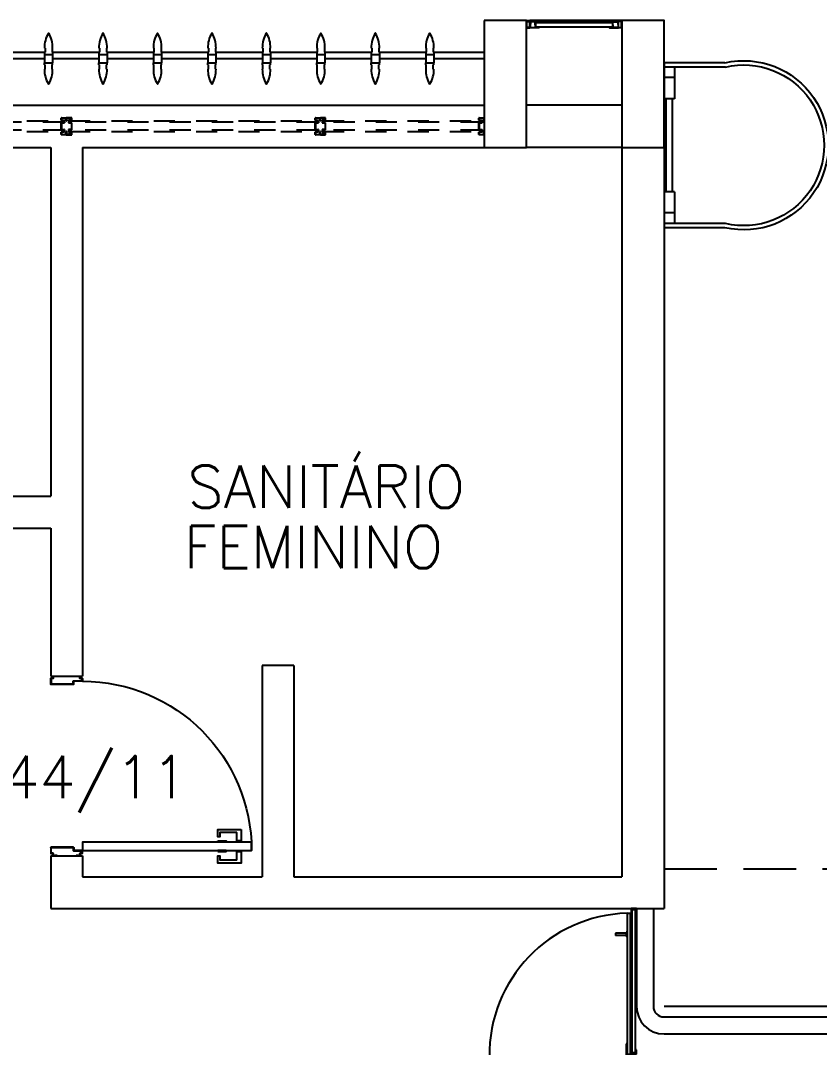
# Model space of a CAD drawing. Header units: millimetres. Extents: x 2686 to 2939, y 1294 to 1441.
# Drawn here: x 2788.078 to 2791.856, y 1316.118 to 1320.975 of the extents above; entities that cross this region are included whole.
import ezdxf

# ---------------------------------------------------------------- set-up
doc = ezdxf.new("R2010")
doc.units = ezdxf.units.MM
doc.linetypes.add('HIDDEN', pattern=[0.375, 0.25, -0.125])
for name, color, linetype in [('AR-ALV', 2, 'Continuous'), ('AR-BRISES', 1, 'Continuous'), ('AR-CORRIMAO-V', 52, 'Continuous'), ('AR-ESQ', 1, 'Continuous'), ('AR-ESTC', 3, 'Continuous'), ('AR-PISO-V1', 1, 'Continuous'), ('AR-PORTA', 1, 'Continuous'), ('AR-PROJ', 1, 'HIDDEN'), ('AR-VIDRO', 2, 'Continuous'), ('BR-PAINEL', 1, 'Continuous'), ('BR-SUPORTE', 1, 'Continuous'), ('DT-ESQ-BAGUETE-C', 1, 'Continuous'), ('DT-ESQ-PERFIL CADEIRA-C', 2, 'Continuous'), ('DT-ESQ-PERFIL CADEIRA-V', 2, 'Continuous'), ('DT-ESQ-VENEZIANA-C', 1, 'Continuous'), ('DT-ESQ-VENEZIANA-V', 1, 'Continuous'), ('DT-ESQ-VIDRO-PROJ', 32, 'HIDDEN'), ('DT-TXTMOD', 1, 'Continuous'), ('ENDEREÇO', 2, 'Continuous'), ('EQUIPAMENTO', 2, 'Continuous'), ('maçaneta', 1, 'Continuous'), ('montantes', 1, 'Continuous'), ('mov', 1, 'Continuous'), ('PLAT-CONG', 7, 'Continuous'), ('PM-PERFIL U-C', 2, 'Continuous'), ('pm1', 2, 'Continuous'), ('TEXTO', 2, 'Continuous')]:
    doc.layers.add(name, color=color, linetype=linetype)
doc.styles.add('S10', font='simplex.shx', dxfattribs={"height": 0.1})
doc.styles.add('UNB-100', font='simplex.shx', dxfattribs={"height": 0.2})
doc.styles.add('UNB1-100', font='simplex.shx', dxfattribs={"height": 0.2})

# ---------------------------------------------------------------- blocks, each defined once
blk = doc.blocks.new('A$C53EB3577')
at = {"layer": 'AR-CORRIMAO-V'}
for p, q in [((4.0752, 8.2706), (4.0752, 7.8081)), ((4.1552, 8.2706), (4.1552, 7.8081)), ((4.2052, 7.7581), (8.5181, 7.7581)), ((4.2052, 7.6781), (8.5181, 7.6781))]:
    blk.add_line(p, q, dxfattribs=at)
for radius in [0.13, 0.05]:
    blk.add_arc((4.2052, 7.8081), radius, 180, 270, dxfattribs=at)
at = {"layer": 'AR-PISO-V1'}
blk.add_line((8.5481, 7.8081), (4.2052, 7.8081), dxfattribs=at)
at = {"layer": 'AR-PROJ'}
blk.add_line((4.2052, 8.4581), (6.9161, 8.4581), dxfattribs=at)
blk = doc.blocks.new('EF59-P')
at = {"layer": 'DT-ESQ-VIDRO-PROJ', "ltscale": 0.1}
for points in [[(0.025, -0.1285), (0.025, -0.1385, -0.414214), (0.0235, -0.14), (0.0015, -0.14, -0.414214), (0, -0.1385), (0, -0.125), (0.0015, -0.125), (0.0015, -0.138, 0.414214), (0.002, -0.1385), (0.023, -0.1385, 0.414214), (0.0235, -0.138), (0.0235, -0.1285), (0.0105, -0.1285, -0.414214), (0.009, -0.127), (0.009, -0.117, -0.414214), (0.0105, -0.1155), (0.0235, -0.1155), (0.0235, -0.0845), (0.0105, -0.0845, -0.414214), (0.009, -0.083), (0.009, -0.073, -0.414214), (0.0105, -0.0715), (0.0235, -0.0715), (0.0235, -0.062, 0.414214), (0.023, -0.0615), (0.002, -0.0615, 0.414214), (0.0015, -0.062), (0.0015, -0.075), (0, -0.075), (0, -0.0615, -0.414214), (0.0015, -0.06), (0.0235, -0.06, -0.414214), (0.025, -0.0615), (0.025, -0.0715, -0.414214), (0.0235, -0.073), (0.0105, -0.073), (0.0105, -0.083), (0.0235, -0.083), (0.0235, -0.083, -0.414214), (0.025, -0.0845), (0.025, -0.1155, -0.414214), (0.0235, -0.117), (0.0235, -0.117), (0.0105, -0.117), (0.0105, -0.127), (0.0235, -0.127, -0.414214)], [(0.75, -0.1285), (0.75, -0.1385, 0.414214), (0.7515, -0.14), (0.7735, -0.14, 0.414214), (0.775, -0.1385), (0.775, -0.125), (0.7735, -0.125), (0.7735, -0.138, -0.414214), (0.773, -0.1385), (0.752, -0.1385, -0.414214), (0.7515, -0.138), (0.7515, -0.1285), (0.7645, -0.1285, 0.414214), (0.766, -0.127), (0.766, -0.117, 0.414214), (0.7645, -0.1155), (0.7515, -0.1155), (0.7515, -0.0845), (0.7645, -0.0845, 0.414214), (0.766, -0.083), (0.766, -0.073, 0.414214), (0.7645, -0.0715), (0.7515, -0.0715), (0.7515, -0.062, -0.414214), (0.752, -0.0615), (0.773, -0.0615, -0.414214), (0.7735, -0.062), (0.7735, -0.075), (0.775, -0.075), (0.775, -0.0615, 0.414214), (0.7735, -0.06), (0.7515, -0.06, 0.414214), (0.75, -0.0615), (0.75, -0.0715, 0.414214), (0.7515, -0.073), (0.7645, -0.073), (0.7645, -0.083), (0.7515, -0.083), (0.7515, -0.083, 0.414214), (0.75, -0.0845), (0.75, -0.1155, 0.414214), (0.7515, -0.117), (0.7515, -0.117), (0.7645, -0.117), (0.7645, -0.127), (0.7515, -0.127, 0.414214)], [(0.8, -0.1285), (0.8, -0.1385, -0.414214), (0.7985, -0.14), (0.7765, -0.14, -0.414214), (0.775, -0.1385), (0.775, -0.125), (0.7765, -0.125), (0.7765, -0.138, 0.414214), (0.777, -0.1385), (0.798, -0.1385, 0.414214), (0.7985, -0.138), (0.7985, -0.1285), (0.7855, -0.1285, -0.414214), (0.784, -0.127), (0.784, -0.117, -0.414214), (0.7855, -0.1155), (0.7985, -0.1155), (0.7985, -0.0845), (0.7855, -0.0845, -0.414214), (0.784, -0.083), (0.784, -0.073, -0.414214), (0.7855, -0.0715), (0.7985, -0.0715), (0.7985, -0.062, 0.414214), (0.798, -0.0615), (0.777, -0.0615, 0.414214), (0.7765, -0.062), (0.7765, -0.075), (0.775, -0.075), (0.775, -0.0615, -0.414214), (0.7765, -0.06), (0.7985, -0.06, -0.414214), (0.8, -0.0615), (0.8, -0.0715, -0.414214), (0.7985, -0.073), (0.7855, -0.073), (0.7855, -0.083), (0.7985, -0.083), (0.7985, -0.083, -0.414214), (0.8, -0.0845), (0.8, -0.1155, -0.414214), (0.7985, -0.117), (0.7985, -0.117), (0.7855, -0.117), (0.7855, -0.127), (0.7985, -0.127, -0.414214)], [(1.95, -0.1285), (1.95, -0.1385, 0.414214), (1.9515, -0.14), (1.9735, -0.14, 0.414214), (1.975, -0.1385), (1.975, -0.125), (1.9735, -0.125), (1.9735, -0.138, -0.414214), (1.973, -0.1385), (1.952, -0.1385, -0.414214), (1.9515, -0.138), (1.9515, -0.1285), (1.9645, -0.1285, 0.414214), (1.966, -0.127), (1.966, -0.117, 0.414214), (1.9645, -0.1155), (1.9515, -0.1155), (1.9515, -0.0845), (1.9645, -0.0845, 0.414214), (1.966, -0.083), (1.966, -0.073, 0.414214), (1.9645, -0.0715), (1.9515, -0.0715), (1.9515, -0.062, -0.414214), (1.952, -0.0615), (1.973, -0.0615, -0.414214), (1.9735, -0.062), (1.9735, -0.075), (1.975, -0.075), (1.975, -0.0615, 0.414214), (1.9735, -0.06), (1.9515, -0.06, 0.414214), (1.95, -0.0615), (1.95, -0.0715, 0.414214), (1.9515, -0.073), (1.9645, -0.073), (1.9645, -0.083), (1.9515, -0.083), (1.9515, -0.083, 0.414214), (1.95, -0.0845), (1.95, -0.1155, 0.414214), (1.9515, -0.117), (1.9515, -0.117), (1.9645, -0.117), (1.9645, -0.127), (1.9515, -0.127, 0.414214)], [(2, -0.1285), (2, -0.1385, -0.414214), (1.9985, -0.14), (1.9765, -0.14, -0.414214), (1.975, -0.1385), (1.975, -0.125), (1.9765, -0.125), (1.9765, -0.138, 0.414214), (1.977, -0.1385), (1.998, -0.1385, 0.414214), (1.9985, -0.138), (1.9985, -0.1285), (1.9855, -0.1285, -0.414214), (1.984, -0.127), (1.984, -0.117, -0.414214), (1.9855, -0.1155), (1.9985, -0.1155), (1.9985, -0.0845), (1.9855, -0.0845, -0.414214), (1.984, -0.083), (1.984, -0.073, -0.414214), (1.9855, -0.0715), (1.9985, -0.0715), (1.9985, -0.062, 0.414214), (1.998, -0.0615), (1.977, -0.0615, 0.414214), (1.9765, -0.062), (1.9765, -0.075), (1.975, -0.075), (1.975, -0.0615, -0.414214), (1.9765, -0.06), (1.9985, -0.06, -0.414214), (2, -0.0615), (2, -0.0715, -0.414214), (1.9985, -0.073), (1.9855, -0.073), (1.9855, -0.083), (1.9985, -0.083), (1.9985, -0.083, -0.414214), (2, -0.0845), (2, -0.1155, -0.414214), (1.9985, -0.117), (1.9985, -0.117), (1.9855, -0.117), (1.9855, -0.127), (1.9985, -0.127, -0.414214)]]:
    blk.add_lwpolyline(points, format="xyb", close=True, dxfattribs=at)
for points in [[(0.7625, -0.081), (0.7625, -0.075), (0.0125, -0.075), (0.0125, -0.081)], [(1.9625, -0.081), (1.9625, -0.075), (0.7875, -0.075), (0.7875, -0.081)], [(3.1625, -0.081), (3.1625, -0.075), (1.9875, -0.075), (1.9875, -0.081)], [(0.7625, -0.119), (0.7625, -0.125), (0.0125, -0.125), (0.0125, -0.119)], [(1.9625, -0.119), (1.9625, -0.125), (0.7875, -0.125), (0.7875, -0.119)], [(3.1625, -0.119), (3.1625, -0.125), (1.9875, -0.125), (1.9875, -0.119)]]:
    blk.add_lwpolyline(points, close=True, dxfattribs=at)
at = {"layer": 'DT-TXTMOD', "ltscale": 0.1, "style": 'S10', "flags": 3}
for tag, p in [('M01', (0.025, -0.28)), ('M02', (0.3253, -0.28)), ('M03', (0.627, -0.28)), ('M04', (0.9288, -0.28)), ('M05', (1.2306, -0.28)), ('M06', (1.5323, -0.28)), ('M07', (1.8341, -0.28)), ('M08', (2.1359, -0.28)), ('M09', (2.4376, -0.28)), ('M10', (2.7394, -0.28)), ('M11', (3.0412, -0.28)), ('M12', (3.3429, -0.28)), ('M13', (3.6447, -0.28)), ('M14', (3.9464, -0.28)), ('M15', (4.2482, -0.28)), ('M16', (4.55, -0.28)), ('M17', (4.8517, -0.28))]:
    blk.add_attdef(tag, p, '', height=0.1, dxfattribs=at)
blk = doc.blocks.new('PV1')
at = {"layer": 'AR-VIDRO'}
for p, q in [((0.6825, 0.02), (0.005, 0.02)), ((0.6825, 0.005), (0.005, 0.005)), ((0.0215, 0.0443), (0.0215, 0.0293)), ((0.0215, 0.0443), (0.6875, 0.0443)), ((0.0215, 0.0293), (0.6875, 0.0293)), ((2.7035, 0.0443), (2.0375, 0.0443)), ((2.7035, 0.0293), (2.0375, 0.0293)), ((2.0425, 0.02), (2.72, 0.02)), ((2.0425, 0.005), (2.72, 0.005)), ((2.7035, 0.0443), (2.7035, 0.0293))]:
    blk.add_line(p, q, dxfattribs=at)
at = {"layer": 'maçaneta'}
for p, q in [((0.1165, 0.0993), (0.1265, 0.0993)), ((0.1165, 0.0493), (0.1165, 0.0993)), ((0.1265, 0.0493), (0.1265, 0.0993)), ((2.5985, 0.0493), (2.5985, 0.0993)), ((2.6085, 0.0993), (2.5985, 0.0993)), ((2.6085, 0.0493), (2.6085, 0.0993)), ((0.1115, 0.0443), (0.1115, 0.0493)), ((0.1115, 0.0493), (0.1315, 0.0493)), ((0.1315, 0.0443), (0.1315, 0.0493)), ((2.6135, 0.0493), (2.5935, 0.0493)), ((2.5935, 0.0443), (2.5935, 0.0493)), ((2.6135, 0.0443), (2.6135, 0.0493))]:
    blk.add_line(p, q, dxfattribs=at)
at = {"layer": 'montantes'}
for p, q in [((0.6425, 0.0493), (0.6925, 0.0493)), ((0.6925, 0.0493), (0.6925, 0.025)), ((2.0325, 0.0493), (2.0325, 0.025)), ((2.0825, 0.0493), (2.0325, 0.0493)), ((0, 0), (0, 0.025)), ((0, 0.025), (0.02, 0.025)), ((0, 0), (0.02, 0)), ((0.005, 0.005), (0.005, 0.02)), ((0.02, 0.02), (0.02, 0.025)), ((0.02, 0), (0.02, 0.005)), ((0.6425, 0.025), (0.6925, 0.025)), ((0.6875, 0.025), (0.6675, 0.025)), ((0.6675, 0.02), (0.6675, 0.025)), ((0.6675, 0), (0.6675, 0.005)), ((0.6875, 0), (0.6675, 0)), ((0.6825, 0.005), (0.6825, 0.02)), ((0.6875, 0.0443), (0.6875, 0.0293)), ((0.6875, 0), (0.6875, 0.025)), ((2.0825, 0.025), (2.0325, 0.025)), ((2.0375, 0.0443), (2.0375, 0.0293)), ((2.0375, 0.025), (2.0575, 0.025)), ((2.0375, 0), (2.0375, 0.025)), ((2.0375, 0), (2.0575, 0)), ((2.0425, 0.005), (2.0425, 0.02)), ((2.0575, 0.02), (2.0575, 0.025)), ((2.0575, 0), (2.0575, 0.005)), ((2.705, 0.02), (2.705, 0.025)), ((2.725, 0.025), (2.705, 0.025)), ((2.705, 0), (2.705, 0.005)), ((2.725, 0), (2.705, 0)), ((2.72, 0.005), (2.72, 0.02)), ((2.725, 0), (2.725, 0.025))]:
    blk.add_line(p, q, dxfattribs=at)
for centre in [(0.6925, 0.02), (2.0325, 0.02)]:
    blk.add_circle(centre, 0.005, dxfattribs=at)
for centre, start, end in [((0.6425, 0.0443), 90, 180), ((2.0825, 0.0443), 0, 90), ((0.6425, 0.03), 180, 270), ((2.0825, 0.03), 270, 0)]:
    blk.add_arc(centre, 0.005, start, end, dxfattribs=at)
at = {"layer": 'mov'}
for centre, start, end in [((0.692, 0.025), 0, 178.3547), ((2.033, 0.025), 1.6453, 180)]:
    blk.add_arc(centre, 0.6705, start, end, dxfattribs=at)
blk = doc.blocks.new('BR-MODULO8')
at = {"layer": 'BR-PAINEL'}
for p, q in [((-2.0792, 0.27), (-2.0767, 0.27)), ((-2.0792, 0.25), (-2.0792, 0.24)), ((-2.0792, 0.25), (-2.0767, 0.25)), ((-2.0767, 0.27), (-2.0767, 0.25)), ((-2.0433, 0.27), (-2.0433, 0.25)), ((-2.0408, 0.27), (-2.0433, 0.27)), ((-2.0408, 0.25), (-2.0433, 0.25)), ((-2.0408, 0.25), (-2.0408, 0.24)), ((-1.8217, 0.27), (-1.8192, 0.27)), ((-1.8217, 0.25), (-1.8217, 0.24)), ((-1.8217, 0.25), (-1.8192, 0.25)), ((-1.8192, 0.27), (-1.8192, 0.25)), ((-1.7858, 0.27), (-1.7858, 0.25)), ((-1.7833, 0.27), (-1.7858, 0.27)), ((-1.7833, 0.25), (-1.7858, 0.25)), ((-1.7833, 0.25), (-1.7833, 0.24)), ((-1.5642, 0.27), (-1.5617, 0.27)), ((-1.5642, 0.25), (-1.5642, 0.24)), ((-1.5642, 0.25), (-1.5617, 0.25)), ((-1.5617, 0.27), (-1.5617, 0.25)), ((-1.5283, 0.27), (-1.5283, 0.25)), ((-1.5258, 0.27), (-1.5283, 0.27)), ((-1.5258, 0.25), (-1.5283, 0.25)), ((-1.5258, 0.25), (-1.5258, 0.24)), ((-1.3067, 0.27), (-1.3042, 0.27)), ((-1.3067, 0.25), (-1.3067, 0.24)), ((-1.3067, 0.25), (-1.3042, 0.25)), ((-1.3042, 0.27), (-1.3042, 0.25)), ((-1.2708, 0.27), (-1.2708, 0.25)), ((-1.2683, 0.27), (-1.2708, 0.27)), ((-1.2683, 0.25), (-1.2708, 0.25)), ((-1.2683, 0.25), (-1.2683, 0.24)), ((-1.0492, 0.27), (-1.0467, 0.27)), ((-1.0492, 0.25), (-1.0492, 0.24)), ((-1.0492, 0.25), (-1.0467, 0.25)), ((-1.0467, 0.27), (-1.0467, 0.25)), ((-1.0133, 0.27), (-1.0133, 0.25)), ((-1.0108, 0.27), (-1.0133, 0.27)), ((-1.0108, 0.25), (-1.0133, 0.25)), ((-1.0108, 0.25), (-1.0108, 0.24)), ((-0.7917, 0.27), (-0.7892, 0.27)), ((-0.7917, 0.25), (-0.7917, 0.24)), ((-0.7917, 0.25), (-0.7892, 0.25)), ((-0.7892, 0.27), (-0.7892, 0.25)), ((-0.7558, 0.27), (-0.7558, 0.25)), ((-0.7533, 0.27), (-0.7558, 0.27)), ((-0.7533, 0.25), (-0.7558, 0.25)), ((-0.7533, 0.25), (-0.7533, 0.24)), ((-0.5342, 0.27), (-0.5317, 0.27)), ((-0.5342, 0.25), (-0.5317, 0.25)), ((-0.5342, 0.25), (-0.5342, 0.24)), ((-0.5317, 0.27), (-0.5317, 0.25)), ((-0.4958, 0.27), (-0.4983, 0.27)), ((-0.4983, 0.27), (-0.4983, 0.25)), ((-0.4958, 0.25), (-0.4983, 0.25)), ((-0.4958, 0.25), (-0.4958, 0.24)), ((-0.2767, 0.27), (-0.2742, 0.27)), ((-0.2767, 0.25), (-0.2767, 0.24)), ((-0.2767, 0.25), (-0.2742, 0.25)), ((-0.2742, 0.27), (-0.2742, 0.25)), ((-0.2408, 0.27), (-0.2408, 0.25)), ((-0.2383, 0.27), (-0.2408, 0.27)), ((-0.2383, 0.25), (-0.2408, 0.25)), ((-0.2383, 0.25), (-0.2383, 0.24)), ((-2.0792, 0.24), (-2.0408, 0.24)), ((-2.0792, 0.24), (-2.0792, 0.2)), ((-2.0792, 0.2), (-2.0408, 0.2)), ((-2.0792, 0.19), (-2.0792, 0.2)), ((-2.0408, 0.24), (-2.0408, 0.2)), ((-2.0408, 0.19), (-2.0408, 0.2)), ((-1.8217, 0.24), (-1.7833, 0.24)), ((-1.8217, 0.24), (-1.8217, 0.2)), ((-1.8217, 0.2), (-1.7833, 0.2)), ((-1.8217, 0.19), (-1.8217, 0.2)), ((-1.7833, 0.24), (-1.7833, 0.2)), ((-1.7833, 0.19), (-1.7833, 0.2)), ((-1.5642, 0.24), (-1.5258, 0.24)), ((-1.5642, 0.24), (-1.5642, 0.2)), ((-1.5642, 0.2), (-1.5258, 0.2)), ((-1.5642, 0.19), (-1.5642, 0.2)), ((-1.5258, 0.24), (-1.5258, 0.2)), ((-1.5258, 0.19), (-1.5258, 0.2)), ((-1.3067, 0.24), (-1.2683, 0.24)), ((-1.3067, 0.24), (-1.3067, 0.2)), ((-1.3067, 0.2), (-1.2683, 0.2)), ((-1.3067, 0.19), (-1.3067, 0.2)), ((-1.2683, 0.24), (-1.2683, 0.2)), ((-1.2683, 0.19), (-1.2683, 0.2)), ((-1.0492, 0.24), (-1.0108, 0.24)), ((-1.0492, 0.24), (-1.0492, 0.2)), ((-1.0492, 0.2), (-1.0108, 0.2)), ((-1.0492, 0.19), (-1.0492, 0.2)), ((-1.0108, 0.24), (-1.0108, 0.2)), ((-1.0108, 0.19), (-1.0108, 0.2)), ((-0.7917, 0.24), (-0.7533, 0.24)), ((-0.7917, 0.24), (-0.7917, 0.2)), ((-0.7917, 0.2), (-0.7533, 0.2)), ((-0.7917, 0.19), (-0.7917, 0.2)), ((-0.7533, 0.24), (-0.7533, 0.2)), ((-0.7533, 0.19), (-0.7533, 0.2)), ((-0.5342, 0.24), (-0.5342, 0.2)), ((-0.5342, 0.24), (-0.4958, 0.24)), ((-0.5342, 0.19), (-0.5342, 0.2)), ((-0.5342, 0.2), (-0.4958, 0.2)), ((-0.4958, 0.24), (-0.4958, 0.2)), ((-0.4958, 0.19), (-0.4958, 0.2)), ((-0.2767, 0.24), (-0.2383, 0.24)), ((-0.2767, 0.24), (-0.2767, 0.2)), ((-0.2767, 0.2), (-0.2383, 0.2)), ((-0.2767, 0.19), (-0.2767, 0.2)), ((-0.2383, 0.24), (-0.2383, 0.2)), ((-0.2383, 0.19), (-0.2383, 0.2)), ((-2.0792, 0.19), (-2.0767, 0.19)), ((-2.0792, 0.17), (-2.0767, 0.17)), ((-2.0767, 0.17), (-2.0767, 0.19)), ((-2.0408, 0.19), (-2.0433, 0.19)), ((-2.0433, 0.17), (-2.0433, 0.19)), ((-2.0408, 0.17), (-2.0433, 0.17)), ((-1.8217, 0.19), (-1.8192, 0.19)), ((-1.8217, 0.17), (-1.8192, 0.17)), ((-1.8192, 0.17), (-1.8192, 0.19)), ((-1.7833, 0.19), (-1.7858, 0.19)), ((-1.7858, 0.17), (-1.7858, 0.19)), ((-1.7833, 0.17), (-1.7858, 0.17)), ((-1.5642, 0.19), (-1.5617, 0.19)), ((-1.5642, 0.17), (-1.5617, 0.17)), ((-1.5617, 0.17), (-1.5617, 0.19)), ((-1.5258, 0.19), (-1.5283, 0.19)), ((-1.5283, 0.17), (-1.5283, 0.19)), ((-1.5258, 0.17), (-1.5283, 0.17)), ((-1.3067, 0.19), (-1.3042, 0.19)), ((-1.3067, 0.17), (-1.3042, 0.17)), ((-1.3042, 0.17), (-1.3042, 0.19)), ((-1.2683, 0.19), (-1.2708, 0.19)), ((-1.2708, 0.17), (-1.2708, 0.19)), ((-1.2683, 0.17), (-1.2708, 0.17)), ((-1.0492, 0.19), (-1.0467, 0.19)), ((-1.0492, 0.17), (-1.0467, 0.17)), ((-1.0467, 0.17), (-1.0467, 0.19)), ((-1.0108, 0.19), (-1.0133, 0.19)), ((-1.0133, 0.17), (-1.0133, 0.19)), ((-1.0108, 0.17), (-1.0133, 0.17)), ((-0.7917, 0.19), (-0.7892, 0.19)), ((-0.7917, 0.17), (-0.7892, 0.17)), ((-0.7892, 0.17), (-0.7892, 0.19)), ((-0.7533, 0.19), (-0.7558, 0.19)), ((-0.7558, 0.17), (-0.7558, 0.19)), ((-0.7533, 0.17), (-0.7558, 0.17)), ((-0.5342, 0.19), (-0.5317, 0.19)), ((-0.5342, 0.17), (-0.5317, 0.17)), ((-0.5317, 0.17), (-0.5317, 0.19)), ((-0.4983, 0.17), (-0.4983, 0.19)), ((-0.4958, 0.19), (-0.4983, 0.19)), ((-0.4958, 0.17), (-0.4983, 0.17)), ((-0.2767, 0.19), (-0.2742, 0.19)), ((-0.2767, 0.17), (-0.2742, 0.17)), ((-0.2742, 0.17), (-0.2742, 0.19)), ((-0.2383, 0.19), (-0.2408, 0.19)), ((-0.2408, 0.17), (-0.2408, 0.19)), ((-0.2383, 0.17), (-0.2408, 0.17))]:
    blk.add_line(p, q, dxfattribs=at)
for centre, radius, start, end in [((-1.9542, 0.2739), 0.1251, 148.4721, 181.772), ((-2.06, 0.3387), 0.001, 37.1012, 142.8988), ((-2.1658, 0.2739), 0.1251, 358.228, 31.5279), ((-1.6967, 0.2739), 0.1251, 148.4721, 181.772), ((-1.8025, 0.3387), 0.001, 37.1012, 142.8988), ((-1.9083, 0.2739), 0.1251, 358.228, 31.5279), ((-1.4392, 0.2739), 0.1251, 148.4721, 181.772), ((-1.545, 0.3387), 0.001, 37.1012, 142.8988), ((-1.6508, 0.2739), 0.1251, 358.228, 31.5279), ((-1.1817, 0.2739), 0.1251, 148.4721, 181.772), ((-1.2875, 0.3387), 0.001, 37.1012, 142.8988), ((-1.3933, 0.2739), 0.1251, 358.228, 31.5279), ((-0.9242, 0.2739), 0.1251, 148.4721, 181.772), ((-1.03, 0.3387), 0.001, 37.1012, 142.8988), ((-1.1358, 0.2739), 0.1251, 358.228, 31.5279), ((-0.6667, 0.2739), 0.1251, 148.4721, 181.772), ((-0.7725, 0.3387), 0.001, 37.1012, 142.8988), ((-0.8783, 0.2739), 0.1251, 358.228, 31.5279), ((-0.4092, 0.2739), 0.1251, 148.4721, 181.772), ((-0.515, 0.3387), 0.001, 37.1012, 142.8988), ((-0.6208, 0.2739), 0.1251, 358.228, 31.5279), ((-0.1517, 0.2739), 0.1251, 148.4721, 181.772), ((-0.2575, 0.3387), 0.001, 37.1012, 142.8988), ((-0.3633, 0.2739), 0.1251, 358.228, 31.5279), ((-1.9542, 0.1661), 0.1251, 178.228, 211.5279), ((-2.1658, 0.1661), 0.1251, 328.4721, 1.772), ((-1.6967, 0.1661), 0.1251, 178.228, 211.5279), ((-1.9083, 0.1661), 0.1251, 328.4721, 1.772), ((-1.4392, 0.1661), 0.1251, 178.228, 211.5279), ((-1.6508, 0.1661), 0.1251, 328.4721, 1.772), ((-1.1817, 0.1661), 0.1251, 178.228, 211.5279), ((-1.3933, 0.1661), 0.1251, 328.4721, 1.772), ((-0.9242, 0.1661), 0.1251, 178.228, 211.5279), ((-1.1358, 0.1661), 0.1251, 328.4721, 1.772), ((-0.6667, 0.1661), 0.1251, 178.228, 211.5279), ((-0.8783, 0.1661), 0.1251, 328.4721, 1.772), ((-0.4092, 0.1661), 0.1251, 178.228, 211.5279), ((-0.6208, 0.1661), 0.1251, 328.4721, 1.772), ((-0.1517, 0.1661), 0.1251, 178.228, 211.5279), ((-0.3633, 0.1661), 0.1251, 328.4721, 1.772), ((-2.06, 0.1013), 0.001, 217.1012, 322.8988), ((-1.8025, 0.1013), 0.001, 217.1012, 322.8988), ((-1.545, 0.1013), 0.001, 217.1012, 322.8988), ((-1.2875, 0.1013), 0.001, 217.1012, 322.8988), ((-1.03, 0.1013), 0.001, 217.1012, 322.8988), ((-0.7725, 0.1013), 0.001, 217.1012, 322.8988), ((-0.515, 0.1013), 0.001, 217.1012, 322.8988), ((-0.2575, 0.1013), 0.001, 217.1012, 322.8988)]:
    blk.add_arc(centre, radius, start, end, dxfattribs=at)
at = {"layer": 'BR-SUPORTE'}
for p, q in [((-2.2983, 0.25), (-2.0767, 0.25)), ((-2.0408, 0.25), (-1.8192, 0.25)), ((-1.7833, 0.25), (-1.5617, 0.25)), ((-1.5258, 0.25), (-1.3042, 0.25)), ((-1.2683, 0.25), (-1.0467, 0.25)), ((-1.0108, 0.25), (-0.7892, 0.25)), ((-0.7533, 0.25), (-0.5317, 0.25)), ((-0.4958, 0.25), (-0.2742, 0.25)), ((-0.2383, 0.25), (0, 0.25)), ((-2.2983, 0.22), (-2.0792, 0.22)), ((-2.0408, 0.22), (-1.8217, 0.22)), ((-1.7833, 0.22), (-1.5642, 0.22)), ((-1.5258, 0.22), (-1.3067, 0.22)), ((-1.2683, 0.22), (-1.0492, 0.22)), ((-1.0108, 0.22), (-0.7917, 0.22)), ((-0.7533, 0.22), (-0.5342, 0.22)), ((-0.4958, 0.22), (-0.2767, 0.22)), ((-0.2383, 0.22), (0, 0.22))]:
    blk.add_line(p, q, dxfattribs=at)
blk = doc.blocks.new('PM3')
at = {"layer": 'maçaneta'}
for points in [[(0.02, 0.825), (-0.035, 0.825), (-0.035, 0.715), (0, 0.715), (0, 0.725), (-0.02, 0.725), (-0.02, 0.8035, -0.414214), (-0.0185, 0.805), (0.02, 0.805)], [(0.125, 0.825), (0.07, 0.825), (0.07, 0.805), (0.1085, 0.805, -0.414214), (0.11, 0.8035), (0.11, 0.725), (0.09, 0.725), (0.09, 0.715), (0.125, 0.715)]]:
    blk.add_lwpolyline(points, format="xyb", close=True, dxfattribs=at)
for points in [[(0.02, 0.715), (0.02, 0.755), (0.025, 0.755), (0.025, 0.715)], [(0.07, 0.715), (0.07, 0.755), (0.065, 0.755), (0.065, 0.715)]]:
    blk.add_lwpolyline(points, close=True, dxfattribs=at)
at = {"layer": 'mov'}
blk.add_arc((0.025, 0.075), 0.8, 0, 90, dxfattribs=at)
at = {"layer": 'PM-PERFIL U-C'}
for p, q in [((0, 0.045), (0, 0.0635)), ((0.0015, 0.065), (0.01, 0.065)), ((0.002, 0.063), (0.002, 0.045)), ((0.0105, 0.063), (0.002, 0.063)), ((0.01, 0.065), (0.01, 0.0735)), ((0.0115, 0.075), (0.0235, 0.075)), ((0.012, 0.073), (0.012, 0.0645)), ((0.023, 0.073), (0.012, 0.073)), ((0.023, 0.0335), (0.023, 0.073)), ((0.025, 0.0735), (0.025, 0.034)), ((0.825, 0.0735), (0.825, 0.034)), ((0.8385, 0.075), (0.8265, 0.075)), ((0.827, 0.073), (0.838, 0.073)), ((0.827, 0.0335), (0.827, 0.073)), ((0.838, 0.073), (0.838, 0.0645)), ((0.8395, 0.063), (0.848, 0.063)), ((0.84, 0.065), (0.84, 0.0735)), ((0.8485, 0.065), (0.84, 0.065)), ((0.848, 0.063), (0.848, 0.045)), ((0.85, 0.045), (0.85, 0.0635)), ((0.002, 0.045), (0, 0.045)), ((0.038, 0.032), (0.0245, 0.032)), ((0.0385, 0.034), (0.025, 0.034)), ((0.038, 0.032), (0.038, -0.073)), ((0.04, 0.0325), (0.04, -0.0735)), ((0.81, 0.0325), (0.81, -0.0735)), ((0.8115, 0.034), (0.825, 0.034)), ((0.812, 0.032), (0.8255, 0.032)), ((0.812, 0.032), (0.812, -0.073)), ((0.848, 0.045), (0.85, 0.045)), ((0, -0.045), (0.002, -0.045)), ((0, -0.0635), (0, -0.045)), ((0.002, -0.045), (0.002, -0.063)), ((0.85, -0.045), (0.848, -0.045)), ((0.848, -0.045), (0.848, -0.063)), ((0.85, -0.0635), (0.85, -0.045)), ((0.01, -0.065), (0.0015, -0.065)), ((0.002, -0.063), (0.0105, -0.063)), ((0.01, -0.0735), (0.01, -0.065)), ((0.0385, -0.075), (0.0115, -0.075)), ((0.012, -0.0645), (0.012, -0.073)), ((0.012, -0.073), (0.038, -0.073)), ((0.8115, -0.075), (0.8385, -0.075)), ((0.838, -0.073), (0.812, -0.073)), ((0.838, -0.0645), (0.838, -0.073)), ((0.848, -0.063), (0.8395, -0.063)), ((0.84, -0.0735), (0.84, -0.065)), ((0.84, -0.065), (0.8485, -0.065))]:
    blk.add_line(p, q, dxfattribs=at)
for centre, start, end in [((0.0015, 0.0635), 90, 180), ((0.0115, 0.0735), 90, 180), ((0.0105, 0.0645), 270, 0), ((0.0235, 0.0735), 360, 90), ((0.8265, 0.0735), 90, 180), ((0.8395, 0.0645), 180, 270), ((0.8385, 0.0735), 0, 90), ((0.8485, 0.0635), 0, 90), ((0.0245, 0.0335), 180, 270), ((0.0385, 0.0325), 0, 90), ((0.8115, 0.0325), 90, 180), ((0.8255, 0.0335), 270, 0), ((0.0015, -0.0635), 180, 270), ((0.0115, -0.0735), 180, 270), ((0.0105, -0.0645), 0, 90), ((0.0385, -0.0735), 269.9386, 0), ((0.8115, -0.0735), 180, 270.0614), ((0.8395, -0.0645), 90, 180), ((0.8385, -0.0735), 270, 0), ((0.8485, -0.0635), 270, 0)]:
    blk.add_arc(centre, 0.0015, start, end, dxfattribs=at)
at = {"layer": 'pm1'}
blk.add_lwpolyline([(0.065, 0.875), (0.065, 0.075), (0.025, 0.075), (0.025, 0.875)], close=True, dxfattribs=at)
blk = doc.blocks.new('EF01C-P')
at = {"layer": 'DT-ESQ-BAGUETE-C', "ltscale": 0.1}
for points in [[(0.0015, 0.035), (0.015, 0.035), (0.015, 0.0335), (0.0015, 0.0335), (0.0015, 0.005), (0.015, 0.005), (0.015, 0.0035), (0.0015, 0.0035, -0.414214), (0, 0.005), (0, 0.0335, -0.414214)], [(0.4485, 0.035), (0.435, 0.035), (0.435, 0.0335), (0.4485, 0.0335), (0.4485, 0.005), (0.435, 0.005), (0.435, 0.0035), (0.4485, 0.0035, 0.414214), (0.45, 0.005), (0.45, 0.0335, 0.414214)]]:
    blk.add_lwpolyline(points, format="xyb", close=True, dxfattribs=at)
at = {"layer": 'DT-ESQ-PERFIL CADEIRA-C', "ltscale": 0.1}
for points in [[(0.01, 0.0015), (0.01, 0.003), (0.0015, 0.003, 1), (0.0015, 0), (0.015, 0, 0.414214), (0.0165, 0.0015), (0.0165, 0.0335), (0.043, 0.0335)], [(0.043, 0.0065), (0.018, 0.0065), (0.018, 0.0165), (0.0165, 0.0165), (0.0165, 0.0065, 0.414214), (0.018, 0.005), (0.043, 0.005), (0.0565, 0.005, 1), (0.0565, 0.008), (0.043, 0.008), (0.043, 0.02), (0.043, 0.032), (0.0565, 0.032, 1), (0.0565, 0.035), (0.043, 0.035), (0.0165, 0.035, 0.414214), (0.015, 0.0335), (0.015, 0.0015), (0.0015, 0.0015)], [(0.0415, 0.02), (0.0415, 0.032, -0.414214), (0.043, 0.0335), (0.0565, 0.0335)], [(0.0415, 0.02), (0.0415, 0.008, 0.414214), (0.043, 0.0065), (0.0565, 0.0065)], [(0.407, 0.0065), (0.432, 0.0065), (0.432, 0.0165), (0.4335, 0.0165), (0.4335, 0.0065, -0.414214), (0.432, 0.005), (0.407, 0.005), (0.3935, 0.005, -1), (0.3935, 0.008), (0.407, 0.008), (0.407, 0.02), (0.407, 0.032), (0.3935, 0.032, -1), (0.3935, 0.035), (0.407, 0.035), (0.4335, 0.035, -0.414214), (0.435, 0.0335), (0.435, 0.0015), (0.4485, 0.0015)], [(0.4085, 0.02), (0.4085, 0.032, 0.414214), (0.407, 0.0335), (0.3935, 0.0335)], [(0.4085, 0.02), (0.4085, 0.008, -0.414214), (0.407, 0.0065), (0.3935, 0.0065)], [(0.44, 0.0015), (0.44, 0.003), (0.4485, 0.003, -1), (0.4485, 0), (0.435, 0, -0.414214), (0.4335, 0.0015), (0.4335, 0.0335), (0.407, 0.0335)]]:
    blk.add_lwpolyline(points, format="xyb", dxfattribs=at)
at = {"layer": 'DT-ESQ-PERFIL CADEIRA-V', "ltscale": 0.1}
blk.add_line((0.015, 0), (0.435, 0), dxfattribs=at)
at = {"layer": 'DT-ESQ-VENEZIANA-C', "ltscale": 0.1}
for p, q in [((0.043, 0.0105), (0.407, 0.0105)), ((0.043, 0.009), (0.407, 0.009))]:
    blk.add_line(p, q, dxfattribs=at)
at = {"layer": 'DT-ESQ-VENEZIANA-V', "ltscale": 0.1}
blk.add_line((0.043, 0.031), (0.407, 0.031), dxfattribs=at)
at = {"layer": 'DT-TXTMOD', "ltscale": 0.1, "style": 'S10', "flags": 3}
blk.add_attdef('EF01C', (0.0208, -0.14), '', height=0.1, dxfattribs=at)
blk = doc.blocks.new('escada tipo marinheiro')
at = {"layer": 'EQUIPAMENTO'}
for p, q in [((-0.3382, 0.0101), (-0.05, 0.0101)), ((-0.05, 0.0101), (-0.05, -0.16)), ((-0.3405, -0.01), (-0.05, -0.01)), ((-0.1, -0.01), (-0.1, -0.16)), ((-0.1, -0.06), (-0.05, -0.06)), ((-0.1, -0.16), (-0.05, -0.16)), ((-0.09, -0.6), (-0.09, -0.16)), ((-0.06, -0.6), (-0.06, -0.16)), ((-0.1, -0.6), (-0.05, -0.6)), ((-0.1, -0.6), (-0.1, -0.75)), ((-0.05, -0.6), (-0.05, -0.77)), ((-0.1, -0.7), (-0.05, -0.7)), ((-0.3405, -0.75), (-0.05, -0.75)), ((-0.3382, -0.77), (-0.05, -0.77))]:
    blk.add_line(p, q, dxfattribs=at)
for radius, start, end in [(0.4, 77.1777, 282.8223), (0.38, 76.8427, 283.1573)]:
    blk.add_arc((-0.427, -0.38), radius, start, end, dxfattribs=at)

msp = doc.modelspace()

# ---------------------------------------------------------------- linework, layer by layer
at = {"layer": 'AR-ALV'}
for p, q in [((2785.1207, 1320.5749), (2790.2707, 1320.5749)), ((2790.9207, 1320.5749), (2790.4707, 1320.5749)), ((2785.9707, 1320.3749), (2788.2207, 1320.3749)), ((2788.2207, 1320.3749), (2788.2207, 1318.7249)), ((2788.3707, 1320.3749), (2788.3707, 1317.8749)), ((2788.3707, 1320.3749), (2790.2707, 1320.3749)), ((2790.9207, 1320.3749), (2790.4707, 1320.3749)), ((2790.9207, 1320.3749), (2790.9207, 1316.9249)), ((2791.1207, 1320.3749), (2791.1207, 1316.7749)), ((2787.0307, 1318.7249), (2788.2207, 1318.7249)), ((2787.0307, 1318.5749), (2788.2207, 1318.5749)), ((2788.2207, 1318.5749), (2788.2207, 1317.8749)), ((2789.2207, 1317.9249), (2789.2207, 1316.9249)), ((2789.3707, 1317.9249), (2789.2207, 1317.9249)), ((2789.3707, 1317.9249), (2789.3707, 1316.9249)), ((2788.2207, 1317.8749), (2788.3707, 1317.8749)), ((2788.2207, 1317.0249), (2788.2207, 1316.7749)), ((2788.2207, 1317.0249), (2788.3707, 1317.0249)), ((2788.3707, 1317.0249), (2788.3707, 1316.9249)), ((2788.3707, 1316.9249), (2789.2207, 1316.9249)), ((2789.3707, 1316.9249), (2790.9207, 1316.9249)), ((2788.2207, 1316.7749), (2791.1207, 1316.7749))]:
    msp.add_line(p, q, dxfattribs=at)
at = {"layer": 'AR-ESTC'}
for points in [[(2790.2707, 1320.9749), (2790.2707, 1320.3749), (2790.4707, 1320.3749), (2790.4707, 1320.9749)], [(2790.9207, 1320.9749), (2790.9207, 1320.3749), (2791.1207, 1320.3749), (2791.1207, 1320.9749)]]:
    msp.add_lwpolyline(points, close=True, dxfattribs=at)

# ---------------------------------------------------------------- block references
at = {"layer": 'AR-BRISES'}
msp.add_blockref('BR-MODULO8', (2790.2707, 1320.5749), dxfattribs=at)
at = {"layer": 'AR-ESQ', "rotation": 180}
for name, p in [('EF01C-P', (2790.9207, 1320.9749)), ('EF59-P', (2790.2707, 1320.3749))]:
    msp.add_blockref(name, p, dxfattribs=at)
at = {"layer": 'AR-PORTA', "xscale": -1, "rotation": 270}
msp.add_blockref('PM3', (2788.2957, 1317.0249), dxfattribs=at)
at = {"layer": 'AR-PORTA', "rotation": 90}
msp.add_blockref('PV1', (2790.9907, 1314.0499), dxfattribs=at)
at = {"layer": 'EQUIPAMENTO', "xscale": -1}
msp.add_blockref('escada tipo marinheiro', (2791.0707, 1320.7649), dxfattribs=at)
at = {"layer": 'PLAT-CONG'}
msp.add_blockref('A$C53EB3577', (2786.9156, 1308.5043), dxfattribs=at)

# ---------------------------------------------------------------- texts
at = {"layer": 'ENDEREÇO', "style": 'UNB1-100'}
msp.add_text('AT-44/11', height=0.2, dxfattribs=at).set_placement((2787.4812, 1317.2968))
at = {"layer": 'TEXTO', "style": 'UNB-100'}
for s, p in [('SANITÁRIO', (2788.8675, 1318.6698)), ('FEMININO', (2788.8502, 1318.3853))]:
    msp.add_text(s, height=0.2, dxfattribs=at).set_placement(p)

doc.saveas('drawing.dxf')
